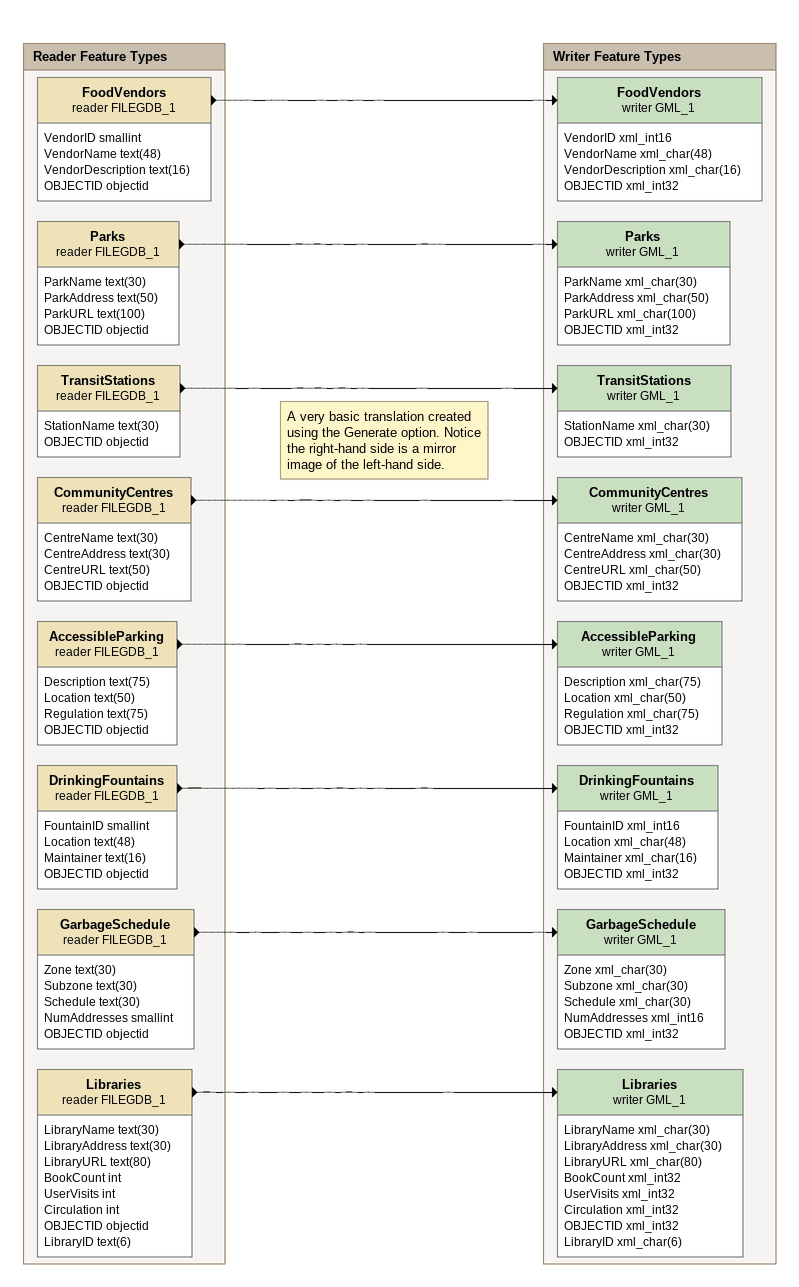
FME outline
Note: A very basic translation created using the Generate option. Notice the right-hand side is a mirror image of the left-hand side.

Bookmark: Reader Feature Types
FoodVendors (reader FILEGDB_1)
    attributes: VendorID smallint, VendorName text(48), VendorDescription text(16), OBJECTID objectid
    -> FoodVendors (writer GML_1)
Parks (reader FILEGDB_1)
    attributes: ParkName text(30), ParkAddress text(50), ParkURL text(100), OBJECTID objectid
    -> Parks (writer GML_1)
TransitStations (reader FILEGDB_1)
    attributes: StationName text(30), OBJECTID objectid
    -> TransitStations (writer GML_1)
CommunityCentres (reader FILEGDB_1)
    attributes: CentreName text(30), CentreAddress text(30), CentreURL text(50), OBJECTID objectid
    -> CommunityCentres (writer GML_1)
AccessibleParking (reader FILEGDB_1)
    attributes: Description text(75), Location text(50), Regulation text(75), OBJECTID objectid
    -> AccessibleParking (writer GML_1)
DrinkingFountains (reader FILEGDB_1)
    attributes: FountainID smallint, Location text(48), Maintainer text(16), OBJECTID objectid
    -> DrinkingFountains (writer GML_1)
GarbageSchedule (reader FILEGDB_1)
    attributes: Zone text(30), Subzone text(30), Schedule text(30), NumAddresses smallint, OBJECTID objectid
    -> GarbageSchedule (writer GML_1)
Libraries (reader FILEGDB_1)
    attributes: LibraryName text(30), LibraryAddress text(30), LibraryURL text(80), BookCount int, UserVisits int, Circulation int, OBJECTID objectid, LibraryID text(6)
    -> Libraries (writer GML_1)

Bookmark: Writer Feature Types
FoodVendors (writer GML_1)
    attributes: VendorID xml_int16, VendorName xml_char(48), VendorDescription xml_char(16), OBJECTID xml_int32
Parks (writer GML_1)
    attributes: ParkName xml_char(30), ParkAddress xml_char(50), ParkURL xml_char(100), OBJECTID xml_int32
TransitStations (writer GML_1)
    attributes: StationName xml_char(30), OBJECTID xml_int32
CommunityCentres (writer GML_1)
    attributes: CentreName xml_char(30), CentreAddress xml_char(30), CentreURL xml_char(50), OBJECTID xml_int32
AccessibleParking (writer GML_1)
    attributes: Description xml_char(75), Location xml_char(50), Regulation xml_char(75), OBJECTID xml_int32
DrinkingFountains (writer GML_1)
    attributes: FountainID xml_int16, Location xml_char(48), Maintainer xml_char(16), OBJECTID xml_int32
GarbageSchedule (writer GML_1)
    attributes: Zone xml_char(30), Subzone xml_char(30), Schedule xml_char(30), NumAddresses xml_int16, OBJECTID xml_int32
Libraries (writer GML_1)
    attributes: LibraryName xml_char(30), LibraryAddress xml_char(30), LibraryURL xml_char(80), BookCount xml_int32, UserVisits xml_int32, Circulation xml_int32, OBJECTID xml_int32, LibraryID xml_char(6)
